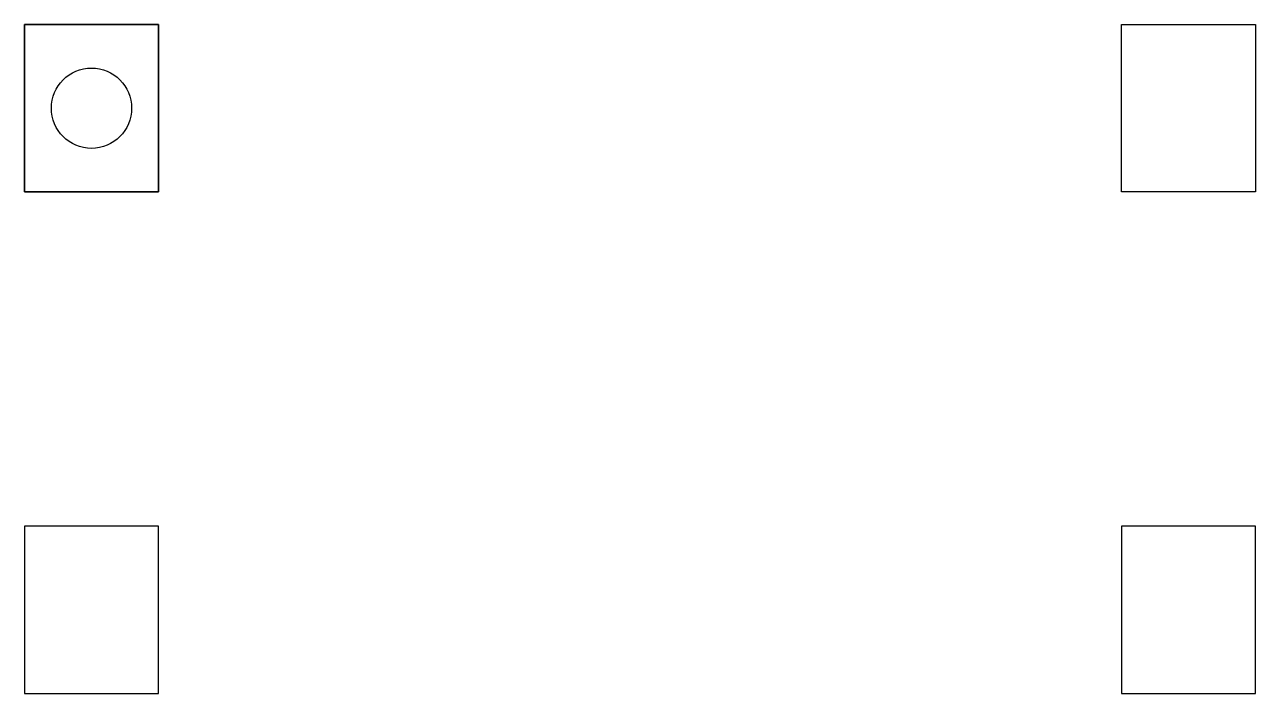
# Model space of a CAD drawing. Header units: millimetres. Extents: x -58 to -12, y 5 to 30.
import ezdxf

# ---------------------------------------------------------------- set-up
doc = ezdxf.new("R2010")
doc.units = ezdxf.units.MM
doc.layers.get('0').update_dxf_attribs({"linetype": 'CONTINUOUS'})

msp = doc.modelspace()

# ---------------------------------------------------------------- linework, layer by layer
for points in [[(-58, 30), (-53, 30), (-53, 23.75), (-58, 23.75)], [(-58, 23.75), (-53, 23.75), (-53, 30), (-58, 30)], [(-12, 23.75), (-17, 23.75), (-17, 30), (-12, 30)], [(-58, 5), (-53, 5), (-53, 11.25), (-58, 11.25)], [(-12, 11.25), (-17, 11.25), (-17, 5), (-12, 5)]]:
    msp.add_lwpolyline(points, close=True)
msp.add_circle((-55.5, 26.875), 1.5)

doc.saveas('drawing.dxf')
